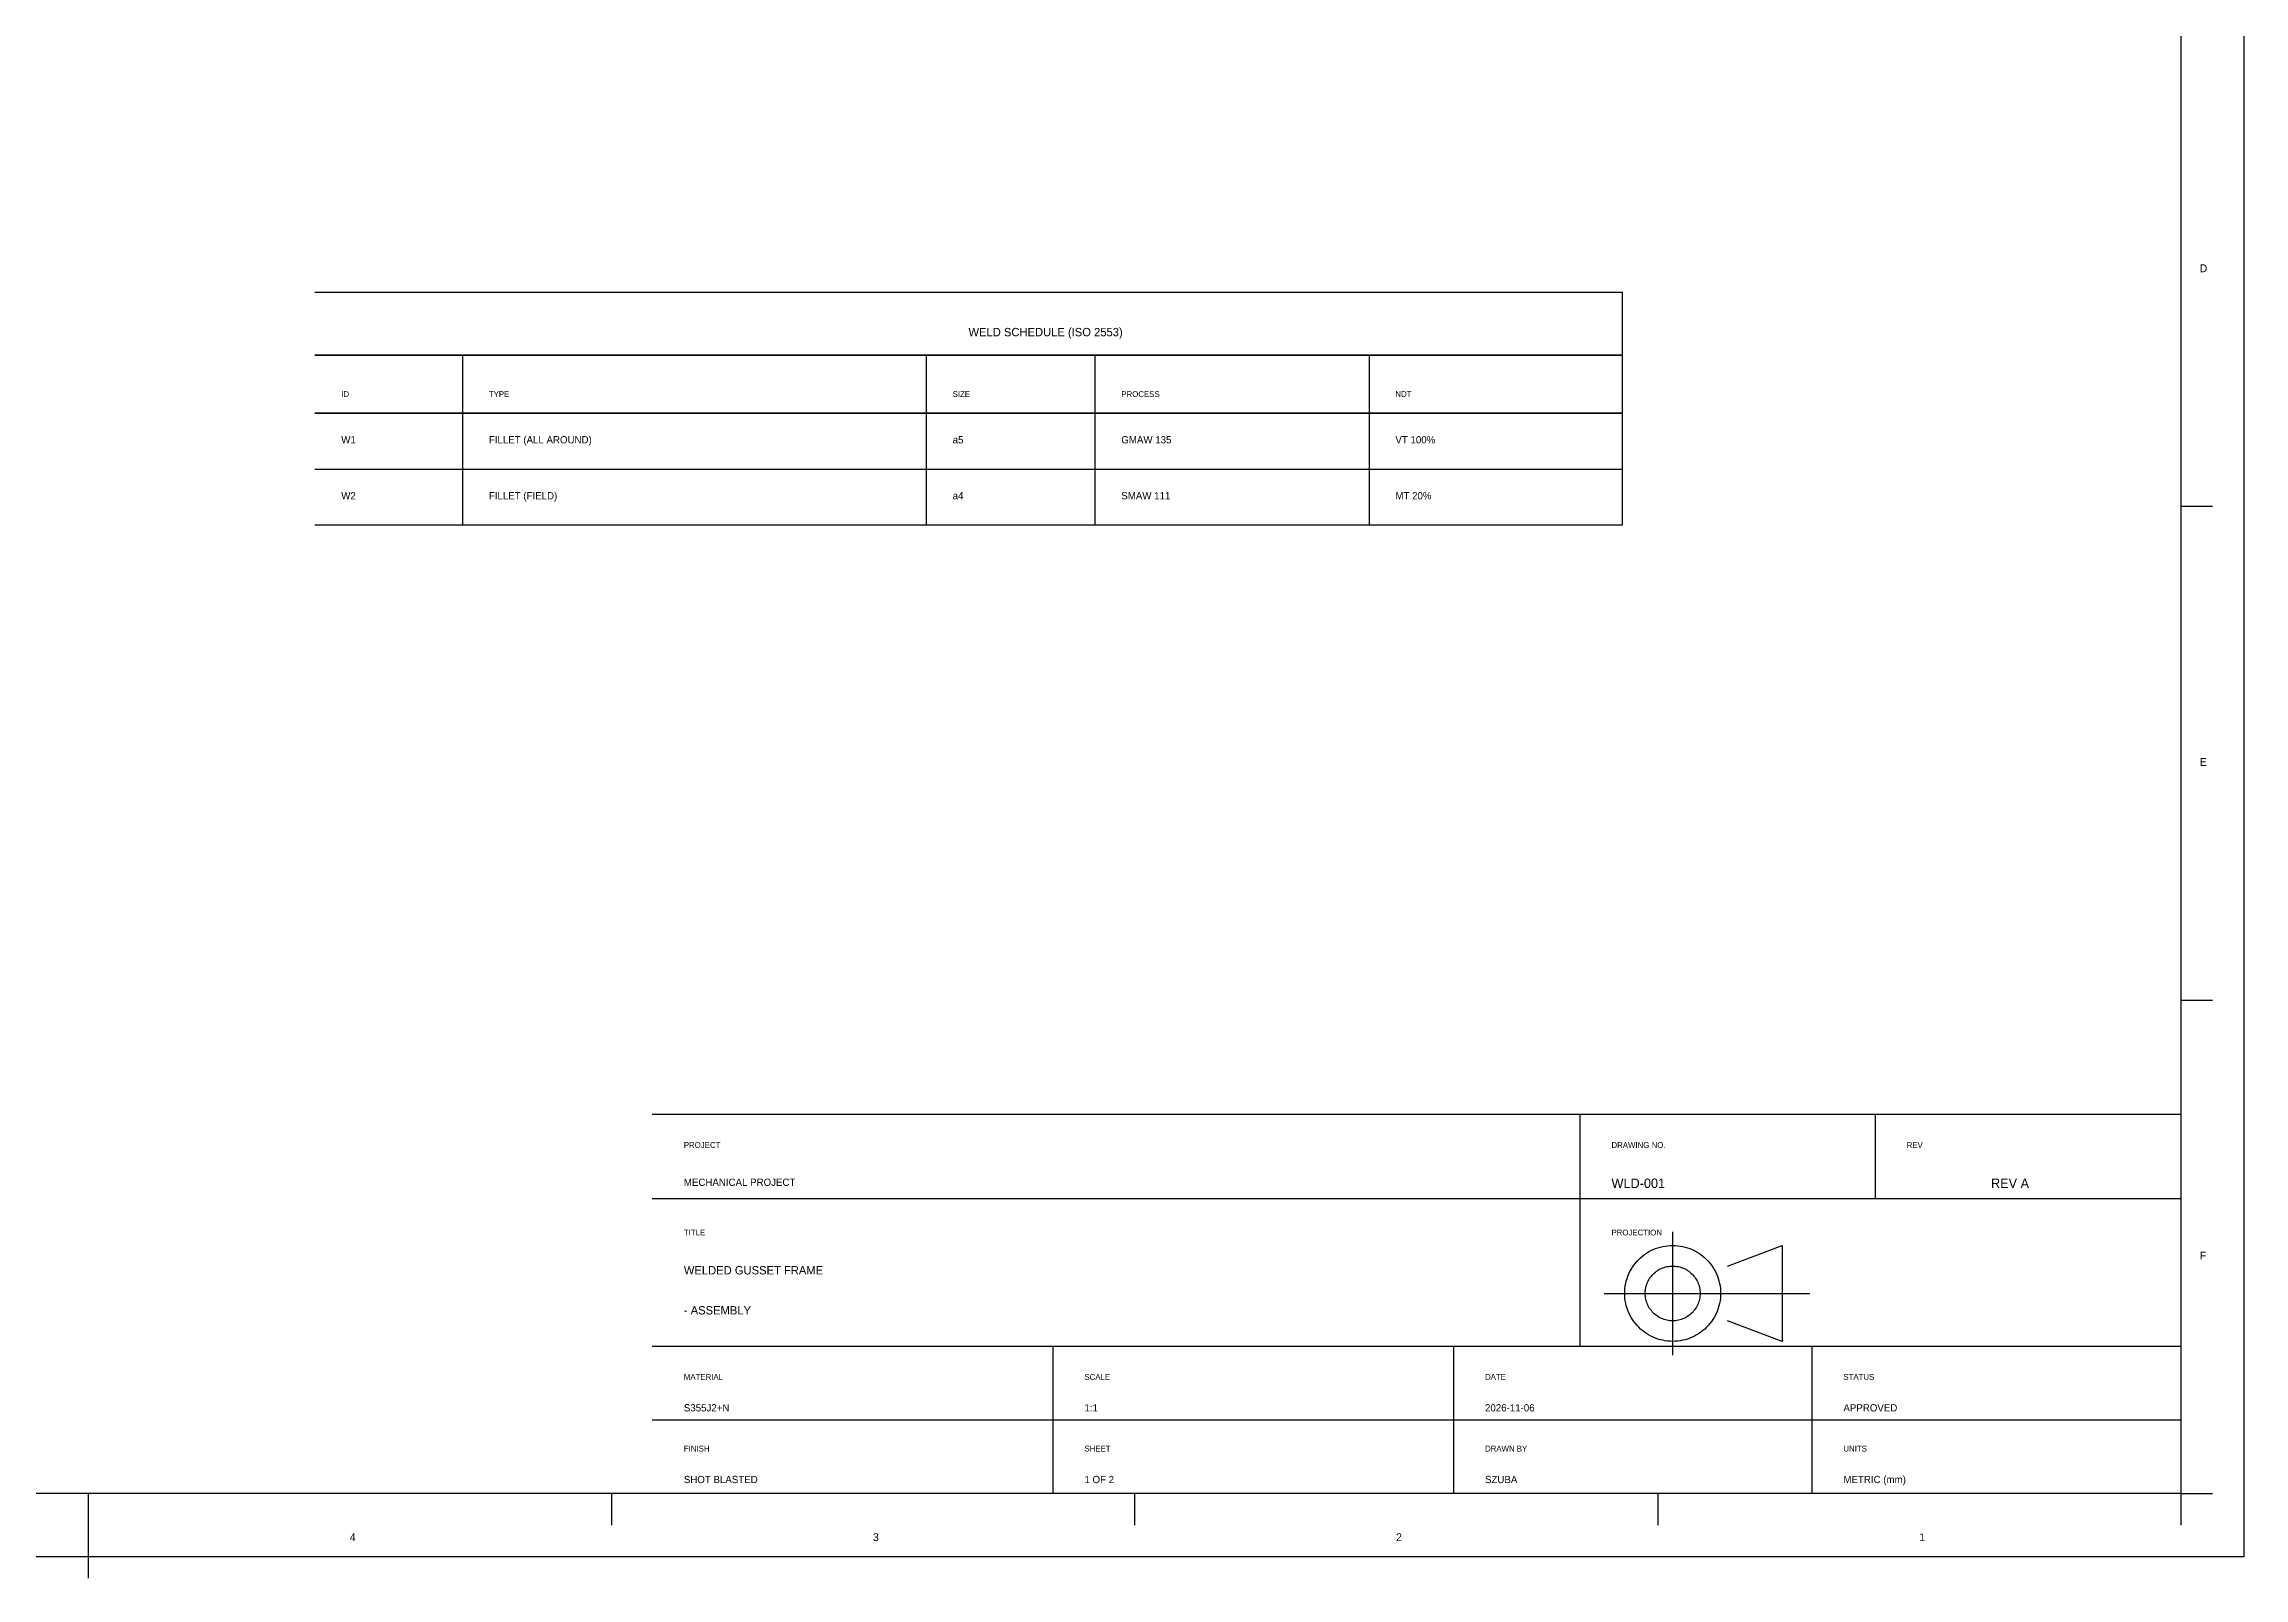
# Model space of a CAD drawing. Header units: metres. Extents: x 0 to 1587, y -826 to 297.
# Drawn here: x 791 to 1580, y -826 to -275 of the extents above; entities that cross this region are included whole.
import ezdxf

# ---------------------------------------------------------------- set-up
doc = ezdxf.new("R2010")
doc.units = ezdxf.units.M
for name, color, linetype in [('BORDER', 7, 'CONTINUOUS'), ('CENTER', 4, 'Continuous'), ('TITLE_BLOCK', 7, 'CONTINUOUS'), ('VISIBLE', 7, 'CONTINUOUS')]:
    doc.layers.add(name, color=color, linetype=linetype)

msp = doc.modelspace()

# ---------------------------------------------------------------- linework, layer by layer
at = {"layer": 'BORDER'}
for p, q in [((1579.84, 289.44), (1579.84, -817.96)), ((1557.17, 266.76), (1557.17, -795.28)), ((888.19, -387.09), (1356.85, -387.09)), ((941.1, -387.09), (941.1, -448.02)), ((1107.4, -387.09), (1107.4, -448.02)), ((1167.87, -387.09), (1167.87, -448.02)), ((1266.14, -387.09), (1266.14, -448.02)), ((888.19, -407.88), (1356.85, -407.88)), ((888.19, -427.95), (1356.85, -427.95)), ((1557.17, -441.26), (1568.5, -441.26)), ((1557.17, -618.29), (1568.5, -618.29)), ((1341.73, -659.22), (1341.73, -742.37)), ((1447.56, -659.22), (1447.56, -689.46)), ((1009.13, -689.46), (1557.17, -689.46)), ((1009.13, -742.37), (1557.17, -742.37)), ((1152.76, -742.37), (1152.76, -795.28)), ((1296.38, -742.37), (1296.38, -795.28)), ((1424.88, -742.37), (1424.88, -795.28)), ((1009.13, -768.83), (1557.17, -768.83)), ((1557.17, -795.28), (56.69, -795.28)), ((806.93, -795.28), (806.93, -806.62)), ((994.47, -795.28), (994.47, -806.62)), ((1182.05, -795.28), (1182.05, -806.62)), ((1369.63, -795.28), (1369.63, -806.62)), ((1557.17, -795.28), (1557.17, -806.62)), ((1557.17, -795.28), (1568.5, -795.28)), ((806.93, -806.62), (806.93, -825.52)), ((1579.84, -817.96), (7.56, -817.96))]:
    msp.add_line(p, q, dxfattribs=at)
at = {"layer": 'CENTER'}
for p, q in [((1374.99, -701.36), (1374.99, -745.58)), ((1350.43, -723.47), (1424.13, -723.47))]:
    msp.add_line(p, q, dxfattribs=at)
at = {"layer": 'TITLE_BLOCK'}
for p, q in [((888.19, -364.42), (1356.85, -364.42)), ((1356.85, -364.42), (1356.85, -448.02)), ((1356.85, -448.02), (888.19, -448.02)), ((1009.13, -659.22), (1557.17, -659.22)), ((1557.17, -659.22), (1557.17, -795.28)), ((1557.17, -795.28), (1009.13, -795.28))]:
    msp.add_line(p, q, dxfattribs=at)
at = {"layer": 'VISIBLE'}
for p, q in [((888.19, -364.42), (1356.85, -364.42)), ((1356.85, -364.42), (1356.85, -387.09)), ((1356.85, -387.09), (888.19, -387.09)), ((888.19, -387.09), (1356.85, -387.09)), ((1356.85, -387.09), (1356.85, -407.88)), ((1356.85, -407.88), (888.19, -407.88)), ((888.19, -427.95), (1356.85, -427.95)), ((1356.85, -427.95), (1356.85, -448.02)), ((1356.85, -448.02), (888.19, -448.02)), ((1364.17, -710.11), (1364.88, -709.56)), ((1364.88, -709.56), (1365.62, -709.05)), ((1365.62, -709.05), (1366.39, -708.58)), ((1366.39, -708.58), (1367.19, -708.15)), ((1367.19, -708.15), (1368, -707.76)), ((1368, -707.76), (1368.83, -707.42)), ((1368.83, -707.42), (1369.68, -707.12)), ((1369.68, -707.12), (1370.54, -706.86)), ((1370.54, -706.86), (1371.42, -706.65)), ((1371.42, -706.65), (1372.3, -706.49)), ((1372.3, -706.49), (1373.19, -706.37)), ((1373.19, -706.37), (1374.09, -706.3)), ((1374.09, -706.3), (1374.99, -706.28)), ((1374.99, -706.28), (1375.9, -706.3)), ((1375.9, -706.3), (1376.8, -706.37)), ((1376.8, -706.37), (1377.69, -706.49)), ((1377.69, -706.49), (1378.57, -706.65)), ((1378.57, -706.65), (1379.44, -706.86)), ((1379.44, -706.86), (1380.3, -707.12)), ((1380.3, -707.12), (1381.15, -707.42)), ((1381.15, -707.42), (1381.98, -707.76)), ((1381.98, -707.76), (1382.8, -708.15)), ((1382.8, -708.15), (1383.59, -708.58)), ((1383.59, -708.58), (1384.36, -709.05)), ((1384.36, -709.05), (1385.1, -709.56)), ((1385.1, -709.56), (1385.82, -710.11)), ((1394.65, -713.65), (1414.3, -706.28)), ((1414.3, -706.28), (1414.3, -740.67)), ((1358.64, -718.16), (1358.94, -717.31)), ((1358.94, -717.31), (1359.28, -716.48)), ((1359.28, -716.48), (1359.67, -715.67)), ((1359.67, -715.67), (1360.1, -714.87)), ((1360.1, -714.87), (1360.57, -714.1)), ((1360.57, -714.1), (1361.08, -713.36)), ((1361.08, -713.36), (1361.63, -712.65)), ((1361.63, -712.65), (1362.21, -711.96)), ((1362.21, -711.96), (1362.83, -711.31)), ((1362.83, -711.31), (1363.48, -710.69)), ((1363.48, -710.69), (1364.17, -710.11)), ((1366.75, -718.12), (1367.04, -717.69)), ((1367.04, -717.69), (1367.36, -717.29)), ((1367.36, -717.29), (1367.69, -716.9)), ((1367.69, -716.9), (1368.04, -716.52)), ((1368.04, -716.52), (1368.42, -716.17)), ((1368.42, -716.17), (1368.81, -715.84)), ((1368.81, -715.84), (1369.21, -715.52)), ((1369.21, -715.52), (1369.64, -715.23)), ((1369.64, -715.23), (1370.08, -714.96)), ((1370.08, -714.96), (1370.53, -714.72)), ((1370.53, -714.72), (1371, -714.49)), ((1371, -714.49), (1371.47, -714.3)), ((1371.47, -714.3), (1371.96, -714.13)), ((1371.96, -714.13), (1372.45, -713.98)), ((1372.45, -713.98), (1372.95, -713.86)), ((1372.95, -713.86), (1373.45, -713.77)), ((1373.45, -713.77), (1373.96, -713.7)), ((1373.96, -713.7), (1374.48, -713.66)), ((1374.48, -713.66), (1374.99, -713.65)), ((1374.99, -713.65), (1375.51, -713.66)), ((1375.51, -713.66), (1376.02, -713.7)), ((1376.02, -713.7), (1376.53, -713.77)), ((1376.53, -713.77), (1377.04, -713.86)), ((1377.04, -713.86), (1377.54, -713.98)), ((1377.54, -713.98), (1378.03, -714.13)), ((1378.03, -714.13), (1378.51, -714.3)), ((1378.51, -714.3), (1378.99, -714.49)), ((1378.99, -714.49), (1379.45, -714.72)), ((1379.45, -714.72), (1379.91, -714.96)), ((1379.91, -714.96), (1380.35, -715.23)), ((1380.35, -715.23), (1380.77, -715.52)), ((1380.77, -715.52), (1381.18, -715.84)), ((1381.18, -715.84), (1381.57, -716.17)), ((1381.57, -716.17), (1381.94, -716.52)), ((1381.94, -716.52), (1382.29, -716.9)), ((1382.29, -716.9), (1382.63, -717.29)), ((1382.63, -717.29), (1382.94, -717.69)), ((1382.94, -717.69), (1383.23, -718.12)), ((1385.82, -710.11), (1386.5, -710.69)), ((1386.5, -710.69), (1387.15, -711.31)), ((1387.15, -711.31), (1387.77, -711.96)), ((1387.77, -711.96), (1388.35, -712.65)), ((1388.35, -712.65), (1388.9, -713.36)), ((1388.9, -713.36), (1389.41, -714.1)), ((1389.41, -714.1), (1389.89, -714.87)), ((1389.89, -714.87), (1390.32, -715.67)), ((1390.32, -715.67), (1390.7, -716.48)), ((1390.7, -716.48), (1391.05, -717.31)), ((1391.05, -717.31), (1391.35, -718.16)), ((1357.8, -723.47), (1357.82, -722.57)), ((1357.82, -724.38), (1357.8, -723.47)), ((1357.82, -722.57), (1357.89, -721.67)), ((1357.89, -725.28), (1357.82, -724.38)), ((1357.89, -721.67), (1358.01, -720.78)), ((1358.01, -726.17), (1357.89, -725.28)), ((1358.01, -720.78), (1358.17, -719.9)), ((1358.17, -719.9), (1358.38, -719.02)), ((1358.38, -719.02), (1358.64, -718.16)), ((1365.17, -723.47), (1365.18, -722.96)), ((1365.18, -723.99), (1365.17, -723.47)), ((1365.18, -722.96), (1365.22, -722.44)), ((1365.22, -724.5), (1365.18, -723.99)), ((1365.22, -722.44), (1365.29, -721.93)), ((1365.29, -725.01), (1365.22, -724.5)), ((1365.29, -721.93), (1365.38, -721.43)), ((1365.38, -725.52), (1365.29, -725.01)), ((1365.38, -721.43), (1365.5, -720.93)), ((1365.5, -726.02), (1365.38, -725.52)), ((1365.5, -720.93), (1365.65, -720.44)), ((1365.65, -720.44), (1365.82, -719.95)), ((1365.82, -719.95), (1366.01, -719.48)), ((1366.01, -719.48), (1366.24, -719.01)), ((1366.24, -719.01), (1366.48, -718.56)), ((1366.48, -718.56), (1366.75, -718.12)), ((1383.23, -718.12), (1383.5, -718.56)), ((1383.5, -718.56), (1383.75, -719.01)), ((1383.75, -719.01), (1383.97, -719.48)), ((1383.97, -719.48), (1384.17, -719.95)), ((1384.17, -719.95), (1384.34, -720.44)), ((1384.34, -720.44), (1384.48, -720.93)), ((1384.48, -720.93), (1384.6, -721.43)), ((1384.6, -725.52), (1384.48, -726.02)), ((1384.6, -721.43), (1384.7, -721.93)), ((1384.7, -725.01), (1384.6, -725.52)), ((1384.7, -721.93), (1384.77, -722.44)), ((1384.77, -724.5), (1384.7, -725.01)), ((1384.77, -722.44), (1384.81, -722.96)), ((1384.81, -723.99), (1384.77, -724.5)), ((1384.81, -722.96), (1384.82, -723.47)), ((1384.82, -723.47), (1384.81, -723.99)), ((1391.35, -718.16), (1391.6, -719.02)), ((1391.6, -719.02), (1391.81, -719.9)), ((1391.81, -719.9), (1391.98, -720.78)), ((1391.98, -720.78), (1392.1, -721.67)), ((1392.1, -725.28), (1391.98, -726.17)), ((1392.1, -721.67), (1392.17, -722.57)), ((1392.17, -724.38), (1392.1, -725.28)), ((1392.17, -722.57), (1392.19, -723.47)), ((1392.19, -723.47), (1392.17, -724.38)), ((1358.17, -727.05), (1358.01, -726.17)), ((1358.38, -727.92), (1358.17, -727.05)), ((1358.64, -728.78), (1358.38, -727.92)), ((1358.94, -729.63), (1358.64, -728.78)), ((1359.28, -730.46), (1358.94, -729.63)), ((1359.67, -731.28), (1359.28, -730.46)), ((1360.1, -732.07), (1359.67, -731.28)), ((1360.57, -732.84), (1360.1, -732.07)), ((1361.08, -733.58), (1360.57, -732.84)), ((1365.65, -726.51), (1365.5, -726.02)), ((1365.82, -726.99), (1365.65, -726.51)), ((1366.01, -727.47), (1365.82, -726.99)), ((1366.24, -727.93), (1366.01, -727.47)), ((1366.48, -728.39), (1366.24, -727.93)), ((1366.75, -728.83), (1366.48, -728.39)), ((1367.04, -729.25), (1366.75, -728.83)), ((1367.36, -729.66), (1367.04, -729.25)), ((1367.69, -730.05), (1367.36, -729.66)), ((1368.04, -730.42), (1367.69, -730.05)), ((1368.42, -730.77), (1368.04, -730.42)), ((1368.81, -731.11), (1368.42, -730.77)), ((1369.21, -731.42), (1368.81, -731.11)), ((1369.64, -731.71), (1369.21, -731.42)), ((1370.08, -731.98), (1369.64, -731.71)), ((1370.53, -732.23), (1370.08, -731.98)), ((1371, -732.45), (1370.53, -732.23)), ((1371.47, -732.65), (1371, -732.45)), ((1371.96, -732.82), (1371.47, -732.65)), ((1372.45, -732.96), (1371.96, -732.82)), ((1372.95, -733.08), (1372.45, -732.96)), ((1373.45, -733.18), (1372.95, -733.08)), ((1373.96, -733.25), (1373.45, -733.18)), ((1374.48, -733.29), (1373.96, -733.25)), ((1374.99, -733.3), (1374.48, -733.29)), ((1375.51, -733.29), (1374.99, -733.3)), ((1376.02, -733.25), (1375.51, -733.29)), ((1376.53, -733.18), (1376.02, -733.25)), ((1377.04, -733.08), (1376.53, -733.18)), ((1377.54, -732.96), (1377.04, -733.08)), ((1378.03, -732.82), (1377.54, -732.96)), ((1378.51, -732.65), (1378.03, -732.82)), ((1378.99, -732.45), (1378.51, -732.65)), ((1379.45, -732.23), (1378.99, -732.45)), ((1379.91, -731.98), (1379.45, -732.23)), ((1380.35, -731.71), (1379.91, -731.98)), ((1380.77, -731.42), (1380.35, -731.71)), ((1381.18, -731.11), (1380.77, -731.42)), ((1381.57, -730.77), (1381.18, -731.11)), ((1381.94, -730.42), (1381.57, -730.77)), ((1382.29, -730.05), (1381.94, -730.42)), ((1382.63, -729.66), (1382.29, -730.05)), ((1382.94, -729.25), (1382.63, -729.66)), ((1383.23, -728.83), (1382.94, -729.25)), ((1383.5, -728.39), (1383.23, -728.83)), ((1383.75, -727.93), (1383.5, -728.39)), ((1383.97, -727.47), (1383.75, -727.93)), ((1384.17, -726.99), (1383.97, -727.47)), ((1384.34, -726.51), (1384.17, -726.99)), ((1384.48, -726.02), (1384.34, -726.51)), ((1389.41, -732.84), (1388.9, -733.58)), ((1389.89, -732.07), (1389.41, -732.84)), ((1390.32, -731.28), (1389.89, -732.07)), ((1390.7, -730.46), (1390.32, -731.28)), ((1391.05, -729.63), (1390.7, -730.46)), ((1391.35, -728.78), (1391.05, -729.63)), ((1391.6, -727.92), (1391.35, -728.78)), ((1391.81, -727.05), (1391.6, -727.92)), ((1391.98, -726.17), (1391.81, -727.05)), ((1414.3, -740.67), (1394.65, -733.3)), ((1361.63, -734.3), (1361.08, -733.58)), ((1362.21, -734.98), (1361.63, -734.3)), ((1362.83, -735.63), (1362.21, -734.98)), ((1363.48, -736.25), (1362.83, -735.63)), ((1364.17, -736.83), (1363.48, -736.25)), ((1364.88, -737.38), (1364.17, -736.83)), ((1365.62, -737.89), (1364.88, -737.38)), ((1366.39, -738.37), (1365.62, -737.89)), ((1367.19, -738.8), (1366.39, -738.37)), ((1368, -739.19), (1367.19, -738.8)), ((1368.83, -739.53), (1368, -739.19)), ((1369.68, -739.83), (1368.83, -739.53)), ((1370.54, -740.08), (1369.68, -739.83)), ((1371.42, -740.29), (1370.54, -740.08)), ((1372.3, -740.46), (1371.42, -740.29)), ((1373.19, -740.58), (1372.3, -740.46)), ((1374.09, -740.65), (1373.19, -740.58)), ((1374.99, -740.67), (1374.09, -740.65)), ((1375.9, -740.65), (1374.99, -740.67)), ((1376.8, -740.58), (1375.9, -740.65)), ((1377.69, -740.46), (1376.8, -740.58)), ((1378.57, -740.29), (1377.69, -740.46)), ((1379.44, -740.08), (1378.57, -740.29)), ((1380.3, -739.83), (1379.44, -740.08)), ((1381.15, -739.53), (1380.3, -739.83)), ((1381.98, -739.19), (1381.15, -739.53)), ((1382.8, -738.8), (1381.98, -739.19)), ((1383.59, -738.37), (1382.8, -738.8)), ((1384.36, -737.89), (1383.59, -738.37)), ((1385.1, -737.38), (1384.36, -737.89)), ((1385.82, -736.83), (1385.1, -737.38)), ((1386.5, -736.25), (1385.82, -736.83)), ((1387.15, -735.63), (1386.5, -736.25)), ((1387.77, -734.98), (1387.15, -735.63)), ((1388.35, -734.3), (1387.77, -734.98)), ((1388.9, -733.58), (1388.35, -734.3))]:
    msp.add_line(p, q, dxfattribs=at)

# ---------------------------------------------------------------- texts
at = {"layer": 'BORDER'}
for s, p in [('D', (1563.97, -357.31)), ('E', (1563.97, -534.31)), ('F', (1563.97, -711.3)), ('4', (900.7, -812.29)), ('3', (1088.28, -812.29)), ('2', (1275.82, -812.29)), ('1', (1463.4, -812.29))]:
    msp.add_text(s, height=2.8, dxfattribs=at).set_placement(p)
at = {"layer": 'TITLE_BLOCK'}
for s, height, p in [('WELD SCHEDULE (ISO 2553)', 3, (1122.52, -380.29)), ('ID', 2.1, (897.64, -402.06)), ('TYPE', 2.1, (950.55, -402.06)), ('SIZE', 2.1, (1116.85, -402.06)), ('PROCESS', 2.1, (1177.32, -402.06)), ('NDT', 2.1, (1275.59, -402.06)), ('W1', 2.6, (897.64, -418.69)), ('FILLET (ALL AROUND)', 2.6, (950.55, -418.69)), ('a5', 2.6, (1116.85, -418.69)), ('GMAW 135', 2.6, (1177.32, -418.69)), ('VT 100%', 2.6, (1275.59, -418.69)), ('W2', 2.6, (897.64, -438.76)), ('FILLET (FIELD)', 2.6, (950.55, -438.76)), ('a4', 2.6, (1116.85, -438.76)), ('SMAW 111', 2.6, (1177.32, -438.76)), ('MT 20%', 2.6, (1275.59, -438.76)), ('PROJECT', 2.1, (1020.47, -671.32)), ('DRAWING NO.', 2.1, (1353.07, -671.32)), ('REV', 2.1, (1458.9, -671.32)), ('MECHANICAL PROJECT', 2.6, (1020.47, -684.92)), ('WLD-001', 3.4, (1353.07, -685.68)), ('REV A', 3.4, (1489.13, -685.68)), ('TITLE', 2.1, (1020.47, -702.69)), ('PROJECTION', 2.1, (1353.07, -702.69)), ('WELDED GUSSET FRAME', 3, (1020.47, -716.67)), ('- ASSEMBLY', 3, (1020.47, -731.03)), ('MATERIAL', 2.1, (1020.47, -754.47)), ('SCALE', 2.1, (1164.1, -754.47)), ('DATE', 2.1, (1307.72, -754.47)), ('STATUS', 2.1, (1436.22, -754.47)), ('S355J2+N', 2.6, (1020.47, -765.8)), ('1:1', 2.6, (1164.1, -765.8)), ('2026-11-06', 2.6, (1307.72, -765.8)), ('APPROVED', 2.6, (1436.22, -765.8)), ('FINISH', 2.1, (1020.47, -780.17)), ('SHEET', 2.1, (1164.1, -780.17)), ('DRAWN BY', 2.1, (1307.72, -780.17)), ('UNITS', 2.1, (1436.22, -780.17)), ('METRIC (mm)', 2.6, (1436.22, -791.5)), ('SHOT BLASTED', 2.6, (1020.47, -791.5)), ('1 OF 2', 2.6, (1164.1, -791.5)), ('SZUBA', 2.6, (1307.72, -791.5))]:
    msp.add_text(s, height=height, dxfattribs=at).set_placement(p)

doc.saveas('drawing.dxf')
